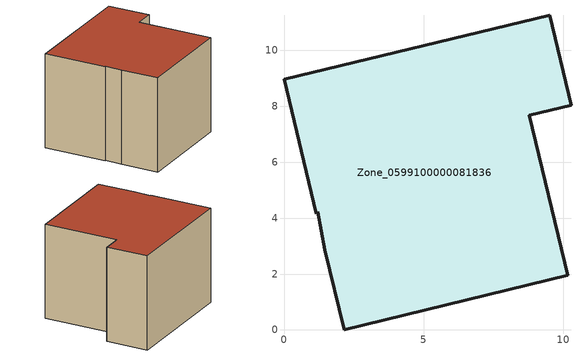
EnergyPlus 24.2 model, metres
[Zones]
Zone_0599100000081836
 floor ground (C_G): 0,8.97 9.5,11.27 10.27,8.04 8.78,7.68 10.15,1.95 2.15,0 1.46,2.87 1.21,4.22 1.15,4.17 z0
 wall outside (C_F): 1.46,2.87 2.15,0 10.15,1.95 8.78,7.68 10.27,8.04 9.5,11.27 0,8.97 1.15,4.17 1.21,4.22 1.46,2.87 z0:7.42
 roof outside (C_R): 1.15,4.17 1.21,4.22 1.46,2.87 2.15,0 10.15,1.95 8.78,7.68 10.27,8.04 9.5,11.27 0,8.97 z7.42
[BUILDING]
Pand.0599100000081836: North Axis=0; Terrain=City; Loads Convergence Tolerance Value=0.04; Temperature Convergence Tolerance Value=0.4; Solar Distribution=FullExterior; Maximum Number of Warmup Days=25; Minimum Number of Warmup Days=1
[Site:Location]
Rotterdam.The.Hague.AP_ZH_NLD Design_Conditions: Latitude=51.96; Longitude=4.45; Time Zone=1; Elevation=-4.5
[SITE:GROUNDTEMPERATURE:BUILDINGSURFACE]
18, 18, 18, 18, 18, 18, 18, 18, 18, 18, 18, 18
[MATERIAL] Thermal Absorptance=0.9; Solar Absorptance=0.7; Visible Absorptance=0.7
Name | Roughness | Thickness | Conductivity | Density | Specific Heat
G.TC.1965-1974 | MediumSmooth | 0.15 | 0.882353 | 540 | 1210
F.TC.1965-1974 | Rough | 0.3 | 0.697674 | 1920 | 840
R.TC.1965-1974 | MediumRough | 0.2 | 0.232558 | 1500 | 1000
[CONSTRUCTION]
C_G: G.TC.1965-1974
C_F: F.TC.1965-1974
C_R: R.TC.1965-1974
[ZONE]
Zone_0599100000081836: Type=1; Multiplier=1; Ceiling Height=Autocalculate; Volume=Autocalculate; Floor Area=autocalculate; Part of Total Floor Area=Yes
[ZONEINFILTRATION:DESIGNFLOWRATE]
Infil_Zone_0599100000081836: Zone or ZoneList or Space or SpaceList=Zone_0599100000081836; Schedule=AlwaysOn; Design Flow Rate Calculation Method=Flow/Area; Flow Rate per Floor Area=0.003; Constant Term Coefficient=1; Temperature Term Coefficient=0; Velocity Term Coefficient=0; Velocity Squared Term Coefficient=0
[HVACTEMPLATE:ZONE:IDEALLOADSAIRSYSTEM]
Zone_0599100000081836: Maximum Heating Supply Air Temperature=50; Minimum Cooling Supply Air Temperature=13; Maximum Heating Supply Air Humidity Ratio=0.0156; Minimum Cooling Supply Air Humidity Ratio=0.0077; Heating Limit=NoLimit; Cooling Limit=NoLimit; Dehumidification Control Type=ConstantSensibleHeatRatio; Cooling Sensible Heat Ratio=0.7; Dehumidification Setpoint=60; Humidification Control Type=None; Humidification Setpoint=30; Outdoor Air Method=None; Outdoor Air Flow Rate per Person=0.00944; Outdoor Air Flow Rate per Zone Floor Area=0; Outdoor Air Flow Rate per Zone=0; Demand Controlled Ventilation Type=None; Outdoor Air Economizer Type=NoEconomizer; Heat Recovery Type=None; Sensible Heat Recovery Effectiveness=0.7; Latent Heat Recovery Effectiveness=0.65
[ZONECONTROL:THERMOSTAT]
ThermostatControl_Zone_0599100000081836: Zone or ZoneList=Zone_0599100000081836; Control Type Schedule=DualSetpointControlType; Control 1=Thermostat_Zone_0599100000081836; Temperature Difference Between Cutout And Setpoint=0
[THERMOSTATSETPOINT:DUALSETPOINT]
Thermostat_Zone_0599100000081836: Heating Setpoint Temperature Schedule=HeatingSetpoint_Zone_0599100000081836; Cooling Setpoint Temperature Schedule=CoolingSetpoint_Zone_0599100000081836
[SCHEDULE:COMPACT]
HeatingSetpoint_Zone_0599100000081836: Through: 12/31, For: AllDays, Until: 24:00, 21
CoolingSetpoint_Zone_0599100000081836: Through: 12/31, For: AllDays, Until: 24:00, 24
DualSetpointControlType: Through: 12/31, For: AllDays, Until: 24:00, 4
AlwaysOn: Through: 12/31, For: AllDays, Until: 24:00, 1
